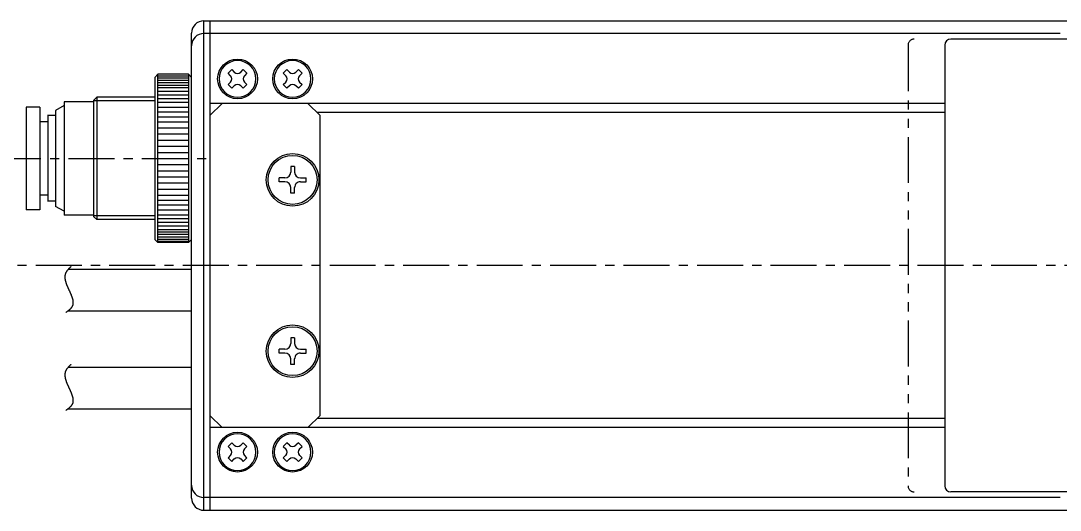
# Model space of a CAD drawing. Extents: x -649 to 408, y -49 to 438.
# Drawn here: x -501.9 to -332.1, y 349 to 429 of the extents above; entities that cross this region are included whole.
import ezdxf

# ---------------------------------------------------------------- set-up
doc = ezdxf.new("R2010")
doc.units = 0
for name, pattern in [('CENTER', [12, 7.5, -1.5, 1.5, -1.5]), ('CONTINOUS', [0]), ('PHANTOM', [15, 7.5, -1.5, 1.5, -1.5, 1.5, -1.5])]:
    doc.linetypes.add(name, pattern=pattern)
doc.layers.get('0').update_dxf_attribs({"linetype": 'CONTINUOUS'})
doc.layers.add('CENTER', color=1, linetype='CENTER')

msp = doc.modelspace()

# ---------------------------------------------------------------- linework, layer by layer
at = {"color": 7, "linetype": 'CONTINOUS'}
for p, q in [((-471.96, 429.02), (394.04, 429.02)), ((-471.96, 349.02), (-471.96, 429.02)), ((-470.96, 429.02), (-470.96, 349.02)), ((-473.96, 351.02), (-473.96, 427.02)), ((-470.96, 426.95), (-471.96, 426.95)), ((-332.11, 426.95), (-470.96, 426.95)), ((-350.96, 425.02), (-350.96, 353.02)), ((-305.96, 426.02), (-349.96, 426.02)), ((-468, 420.46), (-467.39, 421.06)), ((-467.39, 421.06), (-466.98, 420.65)), ((-465.93, 420.65), (-465.52, 421.06)), ((-465.52, 421.06), (-464.92, 420.46)), ((-459, 420.46), (-458.39, 421.06)), ((-458.39, 421.06), (-457.98, 420.65)), ((-456.93, 420.65), (-456.52, 421.06)), ((-456.52, 421.06), (-455.92, 420.46)), ((-479.96, 419.77), (-479.46, 420.27)), ((-479.96, 419.77), (-479.96, 393.27)), ((-474.46, 420.27), (-479.46, 420.27)), ((-479.46, 392.77), (-479.46, 420.27)), ((-479.46, 420.02), (-474.46, 420.02)), ((-479.46, 419.72), (-474.46, 419.72)), ((-479.46, 419.32), (-474.46, 419.32)), ((-473.96, 419.77), (-474.46, 420.27)), ((-474.46, 420.27), (-474.46, 392.77)), ((-473.96, 393.27), (-473.96, 419.77)), ((-467.58, 420.05), (-468, 420.46)), ((-464.92, 420.46), (-465.33, 420.05)), ((-458.58, 420.05), (-459, 420.46)), ((-455.92, 420.46), (-456.33, 420.05)), ((-479.46, 418.92), (-474.46, 418.92)), ((-479.46, 418.52), (-474.46, 418.52)), ((-479.46, 418.12), (-474.46, 418.12)), ((-468, 418.59), (-467.58, 419)), ((-467.39, 417.99), (-468, 418.59)), ((-466.98, 418.4), (-467.39, 417.99)), ((-465.52, 417.99), (-465.93, 418.4)), ((-464.92, 418.59), (-465.52, 417.99)), ((-465.33, 419), (-464.92, 418.59)), ((-459, 418.59), (-458.58, 419)), ((-458.39, 417.99), (-459, 418.59)), ((-457.98, 418.4), (-458.39, 417.99)), ((-456.52, 417.99), (-456.93, 418.4)), ((-455.92, 418.59), (-456.52, 417.99)), ((-456.33, 419), (-455.92, 418.59)), ((-489.46, 416.52), (-489.96, 416.02)), ((-489.96, 416.02), (-489.96, 397.02)), ((-479.96, 415.92), (-489.96, 415.92)), ((-489.46, 416.52), (-489.46, 396.52)), ((-479.96, 416.52), (-489.46, 416.52)), ((-479.46, 417.52), (-474.46, 417.52)), ((-479.46, 416.92), (-474.46, 416.92)), ((-479.46, 416.32), (-474.46, 416.32)), ((-498.76, 414.92), (-500.96, 414.92)), ((-500.96, 414.92), (-500.96, 398.12)), ((-498.76, 414.92), (-498.76, 398.12)), ((-494.76, 415.17), (-496.16, 414.36)), ((-496.16, 414.35), (-496.16, 398.69)), ((-494.76, 415.77), (-494.76, 397.27)), ((-489.96, 415.77), (-494.76, 415.77)), ((-479.46, 415.72), (-474.46, 415.72)), ((-479.46, 414.92), (-474.46, 414.92)), ((-470.96, 413.52), (-468.96, 415.52)), ((-350.96, 415.52), (-470.96, 415.52)), ((-454.96, 415.52), (-468.96, 415.52)), ((-452.96, 413.52), (-454.96, 415.52)), ((-497.53, 412.52), (-498.76, 412.52)), ((-496.16, 413.52), (-497.47, 413.52)), ((-497.46, 413.52), (-497.46, 399.52)), ((-479.46, 414.12), (-474.46, 414.12)), ((-479.46, 413.32), (-474.46, 413.32)), ((-479.46, 412.52), (-474.46, 412.52)), ((-350.96, 414.02), (-453.46, 414.02)), ((-452.96, 364.52), (-452.96, 413.52)), ((-479.46, 411.52), (-474.46, 411.52)), ((-479.46, 410.52), (-474.46, 410.52)), ((-479.46, 409.52), (-474.46, 409.52)), ((-479.46, 408.52), (-474.46, 408.52)), ((-479.46, 407.52), (-474.46, 407.52)), ((-479.46, 406.52), (-474.46, 406.52)), ((-479.46, 405.52), (-474.46, 405.52)), ((-479.46, 404.52), (-474.46, 404.52)), ((-457.77, 405.22), (-457.77, 404.28)), ((-457.14, 405.22), (-457.77, 405.22)), ((-457.14, 405.22), (-457.14, 404.28)), ((-479.46, 403.52), (-474.46, 403.52)), ((-479.46, 402.52), (-474.46, 402.52)), ((-458.71, 403.34), (-459.66, 403.34)), ((-459.66, 402.71), (-459.66, 403.34)), ((-458.71, 402.71), (-459.66, 402.71)), ((-456.2, 403.34), (-455.26, 403.34)), ((-456.2, 402.71), (-455.26, 402.71)), ((-455.26, 402.71), (-455.26, 403.34)), ((-479.46, 401.52), (-474.46, 401.52)), ((-457.77, 400.82), (-457.77, 401.77)), ((-457.14, 400.82), (-457.77, 400.82)), ((-457.14, 400.82), (-457.14, 401.77)), ((-497.53, 400.52), (-498.76, 400.52)), ((-496.16, 399.52), (-497.47, 399.52)), ((-479.46, 400.52), (-474.46, 400.52)), ((-479.46, 399.72), (-474.46, 399.72)), ((-479.46, 398.92), (-474.46, 398.92)), ((-498.76, 398.12), (-500.96, 398.12)), ((-494.76, 397.88), (-496.16, 398.69)), ((-489.96, 397.27), (-494.76, 397.27)), ((-479.46, 398.12), (-474.46, 398.12)), ((-479.46, 397.32), (-474.46, 397.32)), ((-479.96, 397.12), (-489.96, 397.12)), ((-489.46, 396.52), (-489.96, 397.02)), ((-479.96, 396.52), (-489.46, 396.52)), ((-479.46, 396.72), (-474.46, 396.72)), ((-479.46, 396.12), (-474.46, 396.12)), ((-479.46, 395.52), (-474.46, 395.52)), ((-479.46, 394.92), (-474.46, 394.92)), ((-479.46, 394.52), (-474.46, 394.52)), ((-479.46, 394.12), (-474.46, 394.12)), ((-479.96, 393.27), (-479.46, 392.77)), ((-479.46, 393.72), (-474.46, 393.72)), ((-479.46, 393.32), (-474.46, 393.32)), ((-479.46, 393.02), (-474.46, 393.02)), ((-474.46, 392.77), (-479.46, 392.77)), ((-474.46, 392.77), (-473.96, 393.27)), ((-494.08, 388.42), (-473.96, 388.42)), ((-494.1, 381.62), (-473.96, 381.62)), ((-457.77, 377.22), (-457.77, 376.28)), ((-457.14, 377.22), (-457.77, 377.22)), ((-457.14, 377.22), (-457.14, 376.28)), ((-458.71, 375.34), (-459.66, 375.34)), ((-459.66, 374.71), (-459.66, 375.34)), ((-456.2, 375.34), (-455.26, 375.34)), ((-455.26, 374.71), (-455.26, 375.34)), ((-458.71, 374.71), (-459.66, 374.71)), ((-457.77, 372.82), (-457.77, 373.77)), ((-457.14, 372.82), (-457.14, 373.77)), ((-456.2, 374.71), (-455.26, 374.71)), ((-494.08, 372.42), (-473.96, 372.42)), ((-457.14, 372.82), (-457.77, 372.82)), ((-494.1, 365.62), (-473.96, 365.62)), ((-468.96, 362.52), (-470.96, 364.52)), ((-454.96, 362.52), (-452.96, 364.52)), ((-350.96, 364.02), (-453.46, 364.02)), ((-350.96, 362.52), (-470.96, 362.52)), ((-454.96, 362.52), (-468.96, 362.52)), ((-467.39, 360.06), (-468, 359.46)), ((-466.98, 359.65), (-467.39, 360.06)), ((-465.52, 360.06), (-465.93, 359.65)), ((-464.92, 359.46), (-465.52, 360.06)), ((-458.39, 360.06), (-459, 359.46)), ((-457.98, 359.65), (-458.39, 360.06)), ((-456.52, 360.06), (-456.93, 359.65)), ((-455.92, 359.46), (-456.52, 360.06)), ((-468, 359.46), (-467.58, 359.05)), ((-465.33, 359.05), (-464.92, 359.46)), ((-459, 359.46), (-458.58, 359.05)), ((-456.33, 359.05), (-455.92, 359.46)), ((-467.58, 358), (-468, 357.59)), ((-468, 357.59), (-467.39, 356.99)), ((-467.39, 356.99), (-466.98, 357.4)), ((-465.93, 357.4), (-465.52, 356.99)), ((-465.52, 356.99), (-464.92, 357.59)), ((-464.92, 357.59), (-465.33, 358)), ((-458.58, 358), (-459, 357.59)), ((-459, 357.59), (-458.39, 356.99)), ((-458.39, 356.99), (-457.98, 357.4)), ((-456.93, 357.4), (-456.52, 356.99)), ((-456.52, 356.99), (-455.92, 357.59)), ((-455.92, 357.59), (-456.33, 358)), ((-305.96, 352.02), (-349.96, 352.02)), ((-470.96, 351.1), (-471.96, 351.1)), ((-332.11, 351.1), (-470.96, 351.1)), ((-471.96, 349.02), (394.04, 349.02))]:
    msp.add_line(p, q, dxfattribs=at)
at = {"color": 3, "linetype": 'PHANTOM'}
msp.add_line((-356.96, 425.02), (-356.96, 353.02), dxfattribs=at)
at = {"color": 7}
for points in [[(-493.66, 388.84, 0), (-493.69, 388.81, 0), (-493.72, 388.78, 0), (-493.75, 388.75, 0), (-493.79, 388.72, 0), (-493.82, 388.69, 0), (-493.85, 388.66, 0), (-493.88, 388.62, 0), (-493.92, 388.59, 0), (-493.95, 388.56, 0), (-493.98, 388.53, 0), (-494.01, 388.5, 0), (-494.04, 388.46, 0), (-494.07, 388.43, 0), (-494.1, 388.4, 0), (-494.13, 388.37, 0), (-494.16, 388.33, 0), (-494.19, 388.3, 0), (-494.22, 388.26, 0), (-494.25, 388.23, 0), (-494.28, 388.19, 0), (-494.31, 388.16, 0), (-494.33, 388.12, 0), (-494.36, 388.09, 0), (-494.38, 388.05, 0), (-494.4, 388.01, 0), (-494.43, 387.98, 0), (-494.45, 387.94, 0), (-494.47, 387.9, 0), (-494.49, 387.87, 0), (-494.51, 387.83, 0), (-494.53, 387.79, 0), (-494.54, 387.75, 0), (-494.56, 387.71, 0), (-494.57, 387.68, 0), (-494.59, 387.64, 0), (-494.6, 387.6, 0), (-494.61, 387.56, 0), (-494.62, 387.52, 0), (-494.63, 387.48, 0), (-494.63, 387.44, 0), (-494.64, 387.4, 0), (-494.65, 387.36, 0), (-494.65, 387.32, 0), (-494.65, 387.28, 0), (-494.66, 387.24, 0), (-494.66, 387.19, 0), (-494.66, 387.15, 0), (-494.66, 387.11, 0), (-494.66, 387.07, 0), (-494.66, 387.03, 0), (-494.65, 386.98, 0), (-494.65, 386.94, 0), (-494.65, 386.9, 0), (-494.64, 386.86, 0), (-494.63, 386.81, 0), (-494.63, 386.77, 0), (-494.62, 386.73, 0), (-494.61, 386.68, 0), (-494.6, 386.64, 0), (-494.59, 386.6, 0), (-494.58, 386.55, 0), (-494.57, 386.51, 0), (-494.56, 386.46, 0), (-494.55, 386.42, 0), (-494.54, 386.37, 0), (-494.52, 386.33, 0), (-494.51, 386.28, 0), (-494.5, 386.24, 0), (-494.48, 386.19, 0), (-494.46, 386.15, 0), (-494.45, 386.1, 0), (-494.43, 386.06, 0), (-494.42, 386.01, 0), (-494.4, 385.97, 0), (-494.38, 385.92, 0), (-494.36, 385.88, 0), (-494.35, 385.83, 0), (-494.33, 385.79, 0), (-494.31, 385.74, 0), (-494.29, 385.69, 0), (-494.27, 385.65, 0), (-494.25, 385.6, 0), (-494.23, 385.56, 0), (-494.21, 385.51, 0), (-494.19, 385.46, 0), (-494.17, 385.42, 0), (-494.15, 385.37, 0), (-494.13, 385.33, 0), (-494.11, 385.28, 0), (-494.08, 385.23, 0), (-494.06, 385.19, 0), (-494.04, 385.14, 0), (-494.02, 385.1, 0), (-494, 385.05, 0), (-493.98, 385, 0), (-493.96, 384.96, 0), (-493.94, 384.91, 0), (-493.92, 384.87, 0), (-493.89, 384.82, 0), (-493.87, 384.77, 0), (-493.85, 384.73, 0), (-493.83, 384.68, 0), (-493.81, 384.63, 0), (-493.79, 384.59, 0), (-493.77, 384.54, 0), (-493.75, 384.5, 0), (-493.73, 384.45, 0), (-493.71, 384.41, 0), (-493.69, 384.36, 0), (-493.67, 384.32, 0), (-493.65, 384.27, 0), (-493.64, 384.23, 0), (-493.62, 384.18, 0), (-493.6, 384.14, 0), (-493.58, 384.09, 0), (-493.57, 384.05, 0), (-493.55, 384, 0), (-493.53, 383.96, 0), (-493.52, 383.91, 0), (-493.5, 383.87, 0), (-493.49, 383.82, 0), (-493.47, 383.78, 0), (-493.46, 383.74, 0), (-493.45, 383.69, 0), (-493.44, 383.65, 0), (-493.42, 383.61, 0), (-493.41, 383.56, 0), (-493.4, 383.52, 0), (-493.39, 383.48, 0), (-493.38, 383.44, 0), (-493.37, 383.39, 0), (-493.37, 383.35, 0), (-493.36, 383.31, 0), (-493.35, 383.27, 0), (-493.35, 383.23, 0), (-493.34, 383.18, 0), (-493.34, 383.14, 0), (-493.33, 383.1, 0), (-493.33, 383.06, 0), (-493.33, 383.02, 0), (-493.33, 382.98, 0), (-493.33, 382.94, 0), (-493.33, 382.9, 0), (-493.33, 382.86, 0), (-493.33, 382.82, 0), (-493.34, 382.78, 0), (-493.34, 382.74, 0), (-493.35, 382.7, 0), (-493.36, 382.67, 0), (-493.37, 382.63, 0), (-493.37, 382.59, 0), (-493.38, 382.55, 0), (-493.4, 382.51, 0), (-493.41, 382.48, 0), (-493.42, 382.44, 0), (-493.44, 382.4, 0), (-493.45, 382.37, 0), (-493.47, 382.33, 0), (-493.49, 382.3, 0), (-493.51, 382.26, 0), (-493.53, 382.23, 0), (-493.55, 382.19, 0), (-493.57, 382.16, 0), (-493.6, 382.12, 0), (-493.62, 382.09, 0), (-493.65, 382.06, 0), (-493.68, 382.02, 0), (-493.71, 381.99, 0), (-493.74, 381.96, 0), (-493.76, 381.93, 0), (-493.8, 381.9, 0), (-493.83, 381.86, 0), (-493.86, 381.83, 0), (-493.89, 381.8, 0), (-493.93, 381.77, 0), (-493.96, 381.74, 0), (-493.99, 381.71, 0), (-494.03, 381.68, 0), (-494.06, 381.65, 0), (-494.1, 381.62, 0), (-494.13, 381.6, 0), (-494.17, 381.57, 0), (-494.21, 381.54, 0), (-494.24, 381.51, 0), (-494.28, 381.49, 0), (-494.32, 381.46, 0), (-494.35, 381.43, 0), (-494.39, 381.41, 0), (-494.43, 381.38, 0), (-494.46, 381.36, 0), (-494.5, 381.33, 0)], [(-493.66, 372.84, 0), (-493.69, 372.81, 0), (-493.72, 372.78, 0), (-493.75, 372.75, 0), (-493.79, 372.72, 0), (-493.82, 372.69, 0), (-493.85, 372.66, 0), (-493.88, 372.62, 0), (-493.92, 372.59, 0), (-493.95, 372.56, 0), (-493.98, 372.53, 0), (-494.01, 372.5, 0), (-494.04, 372.46, 0), (-494.07, 372.43, 0), (-494.1, 372.4, 0), (-494.13, 372.37, 0), (-494.16, 372.33, 0), (-494.19, 372.3, 0), (-494.22, 372.26, 0), (-494.25, 372.23, 0), (-494.28, 372.19, 0), (-494.31, 372.16, 0), (-494.33, 372.12, 0), (-494.36, 372.09, 0), (-494.38, 372.05, 0), (-494.4, 372.01, 0), (-494.43, 371.98, 0), (-494.45, 371.94, 0), (-494.47, 371.9, 0), (-494.49, 371.87, 0), (-494.51, 371.83, 0), (-494.53, 371.79, 0), (-494.54, 371.75, 0), (-494.56, 371.71, 0), (-494.57, 371.68, 0), (-494.59, 371.64, 0), (-494.6, 371.6, 0), (-494.61, 371.56, 0), (-494.62, 371.52, 0), (-494.63, 371.48, 0), (-494.63, 371.44, 0), (-494.64, 371.4, 0), (-494.65, 371.36, 0), (-494.65, 371.32, 0), (-494.65, 371.28, 0), (-494.66, 371.24, 0), (-494.66, 371.19, 0), (-494.66, 371.15, 0), (-494.66, 371.11, 0), (-494.66, 371.07, 0), (-494.66, 371.03, 0), (-494.65, 370.98, 0), (-494.65, 370.94, 0), (-494.65, 370.9, 0), (-494.64, 370.86, 0), (-494.63, 370.81, 0), (-494.63, 370.77, 0), (-494.62, 370.73, 0), (-494.61, 370.68, 0), (-494.6, 370.64, 0), (-494.59, 370.6, 0), (-494.58, 370.55, 0), (-494.57, 370.51, 0), (-494.56, 370.46, 0), (-494.55, 370.42, 0), (-494.54, 370.37, 0), (-494.52, 370.33, 0), (-494.51, 370.28, 0), (-494.5, 370.24, 0), (-494.48, 370.19, 0), (-494.46, 370.15, 0), (-494.45, 370.1, 0), (-494.43, 370.06, 0), (-494.42, 370.01, 0), (-494.4, 369.97, 0), (-494.38, 369.92, 0), (-494.36, 369.88, 0), (-494.35, 369.83, 0), (-494.33, 369.79, 0), (-494.31, 369.74, 0), (-494.29, 369.69, 0), (-494.27, 369.65, 0), (-494.25, 369.6, 0), (-494.23, 369.56, 0), (-494.21, 369.51, 0), (-494.19, 369.46, 0), (-494.17, 369.42, 0), (-494.15, 369.37, 0), (-494.13, 369.33, 0), (-494.11, 369.28, 0), (-494.08, 369.23, 0), (-494.06, 369.19, 0), (-494.04, 369.14, 0), (-494.02, 369.1, 0), (-494, 369.05, 0), (-493.98, 369, 0), (-493.96, 368.96, 0), (-493.94, 368.91, 0), (-493.92, 368.87, 0), (-493.89, 368.82, 0), (-493.87, 368.77, 0), (-493.85, 368.73, 0), (-493.83, 368.68, 0), (-493.81, 368.63, 0), (-493.79, 368.59, 0), (-493.77, 368.54, 0), (-493.75, 368.5, 0), (-493.73, 368.45, 0), (-493.71, 368.41, 0), (-493.69, 368.36, 0), (-493.67, 368.32, 0), (-493.65, 368.27, 0), (-493.64, 368.23, 0), (-493.62, 368.18, 0), (-493.6, 368.14, 0), (-493.58, 368.09, 0), (-493.57, 368.05, 0), (-493.55, 368, 0), (-493.53, 367.96, 0), (-493.52, 367.91, 0), (-493.5, 367.87, 0), (-493.49, 367.82, 0), (-493.47, 367.78, 0), (-493.46, 367.74, 0), (-493.45, 367.69, 0), (-493.44, 367.65, 0), (-493.42, 367.61, 0), (-493.41, 367.56, 0), (-493.4, 367.52, 0), (-493.39, 367.48, 0), (-493.38, 367.44, 0), (-493.37, 367.39, 0), (-493.37, 367.35, 0), (-493.36, 367.31, 0), (-493.35, 367.27, 0), (-493.35, 367.23, 0), (-493.34, 367.18, 0), (-493.34, 367.14, 0), (-493.33, 367.1, 0), (-493.33, 367.06, 0), (-493.33, 367.02, 0), (-493.33, 366.98, 0), (-493.33, 366.94, 0), (-493.33, 366.9, 0), (-493.33, 366.86, 0), (-493.33, 366.82, 0), (-493.34, 366.78, 0), (-493.34, 366.74, 0), (-493.35, 366.7, 0), (-493.36, 366.67, 0), (-493.37, 366.63, 0), (-493.37, 366.59, 0), (-493.38, 366.55, 0), (-493.4, 366.51, 0), (-493.41, 366.48, 0), (-493.42, 366.44, 0), (-493.44, 366.4, 0), (-493.45, 366.37, 0), (-493.47, 366.33, 0), (-493.49, 366.3, 0), (-493.51, 366.26, 0), (-493.53, 366.23, 0), (-493.55, 366.19, 0), (-493.57, 366.16, 0), (-493.6, 366.12, 0), (-493.62, 366.09, 0), (-493.65, 366.06, 0), (-493.68, 366.02, 0), (-493.71, 365.99, 0), (-493.74, 365.96, 0), (-493.76, 365.93, 0), (-493.8, 365.9, 0), (-493.83, 365.86, 0), (-493.86, 365.83, 0), (-493.89, 365.8, 0), (-493.93, 365.77, 0), (-493.96, 365.74, 0), (-493.99, 365.71, 0), (-494.03, 365.68, 0), (-494.06, 365.65, 0), (-494.1, 365.62, 0), (-494.13, 365.6, 0), (-494.17, 365.57, 0), (-494.21, 365.54, 0), (-494.24, 365.51, 0), (-494.28, 365.49, 0), (-494.32, 365.46, 0), (-494.35, 365.43, 0), (-494.39, 365.41, 0), (-494.43, 365.38, 0), (-494.46, 365.36, 0), (-494.5, 365.33, 0)]]:
    msp.add_polyline3d(points, dxfattribs=at)
at = {"color": 7, "linetype": 'CONTINOUS'}
for centre, radius in [((-466.46, 419.52), 3.25), ((-457.46, 419.52), 3.25), ((-457.46, 403.02), 4.3), ((-457.46, 403.02), 4), ((-457.46, 375.02), 4.3), ((-457.46, 375.02), 4), ((-466.46, 358.52), 3.25), ((-457.46, 358.52), 3.25)]:
    msp.add_circle(centre, radius, dxfattribs=at)
for centre, radius, start, end in [((-471.96, 427.02), 2, 90, 180), ((-471.96, 424.95), 2, 90, 180), ((-349.96, 425.02), 1, 90, 180), ((-466.46, 419.52), 3, 0.0003, 0), ((-457.46, 419.52), 3, 0.0003, 0), ((-468.11, 419.52), 0.742, 315, 44.9999), ((-466.46, 421.17), 0.742, 225, 315), ((-464.81, 419.52), 0.742, 135, 224.9999), ((-459.11, 419.52), 0.742, 315, 44.9999), ((-457.46, 421.17), 0.742, 225, 315), ((-455.81, 419.52), 0.742, 135, 224.9999), ((-466.46, 417.87), 0.742, 45, 134.9999), ((-457.46, 417.87), 0.742, 45, 134.9999), ((-458.71, 404.28), 0.94, 270, 0), ((-456.2, 404.28), 0.94, 180, 270), ((-458.71, 401.77), 0.94, 360, 90), ((-456.2, 401.77), 0.94, 89.9999, 180), ((-458.71, 376.28), 0.94, 270, 0), ((-456.2, 376.28), 0.94, 180, 270), ((-458.71, 373.77), 0.94, 360, 90), ((-456.2, 373.77), 0.94, 89.9999, 180), ((-466.46, 358.52), 3, 0, 359.9997), ((-457.46, 358.52), 3, 0, 359.9997), ((-468.11, 358.52), 0.742, 315.0001, 45), ((-466.46, 360.17), 0.742, 225.0001, 315), ((-464.81, 358.52), 0.742, 135.0001, 225), ((-459.11, 358.52), 0.742, 315.0001, 45), ((-457.46, 360.17), 0.742, 225.0001, 315), ((-455.81, 358.52), 0.742, 135.0001, 225), ((-466.46, 356.87), 0.742, 45, 135), ((-457.46, 356.87), 0.742, 45, 135), ((-471.96, 353.1), 2, 180, 270), ((-349.96, 353.02), 1, 180, 270), ((-471.96, 351.02), 2, 180, 270)]:
    msp.add_arc(centre, radius, start, end, dxfattribs=at)
at = {"color": 3, "linetype": 'PHANTOM'}
for centre, start, end in [((-355.96, 425.02), 90, 180), ((-355.96, 353.02), 180, 270)]:
    msp.add_arc(centre, 1, start, end, dxfattribs=at)
at = {"layer": 'CENTER', "color": 1, "linetype": 'CENTER'}
for p, q in [((-506.07, 406.52), (-470.96, 406.52)), ((408.1, 389.02), (-511.14, 389.02))]:
    msp.add_line(p, q, dxfattribs=at)

doc.saveas('drawing.dxf')
